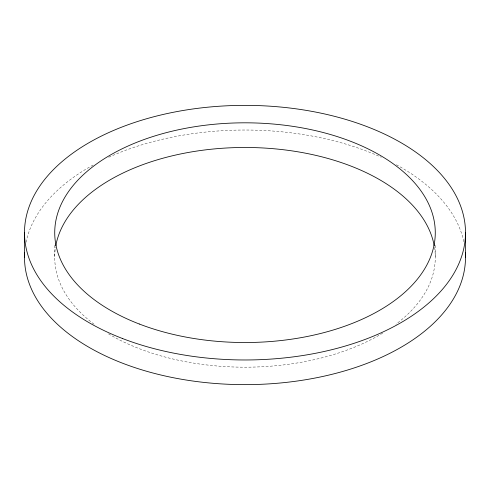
<?xml version="1.0" encoding="UTF-8"?>
<svg xmlns="http://www.w3.org/2000/svg" width="490" height="490" viewBox="0 0 490 490"><rect width="100%" height="100%" fill="white"/><g stroke="black" fill="none" stroke-linecap="round" stroke-linejoin="round"><path stroke-width="0.37" stroke-dasharray="2.45 1.84" d="M435.279 245.374L435.279 257.33M54.721 245.374L54.721 257.33M26.062 242.219A220.5 127.302 0 0 1 93.608 164.775M108.756 157.235A220.5 127.302 0 0 1 381.245 157.235M396.392 164.775A220.5 127.302 0 0 1 463.938 242.219M434.483 247.279A190.279 109.858 0 0 1 395.957 324.209M382.653 333.176A190.279 109.858 0 0 1 107.347 333.176M94.043 324.209A190.279 109.858 0 0 1 55.517 247.279"/><path stroke-width="0.73" d="M465.5 232.67L465.5 257.33M24.5 232.67L24.5 257.33M465.359 252.785A220.5 127.302 0 0 1 245 384.638A220.5 127.302 0 0 1 24.641 252.785M55.762 245.845A190.279 109.858 0 0 1 245 147.478A190.279 109.858 0 0 1 434.238 245.845M122.494 338.517A220.5 127.302 0 0 0 465.028 240.994A220.5 127.302 0 0 0 147.478 118.494A220.5 127.302 0 0 0 122.494 338.517M139.289 324.013A190.279 109.858 0 0 0 434.869 239.855A190.279 109.858 0 0 0 160.843 134.144A190.279 109.858 0 0 0 139.289 324.013"/></g></svg>
